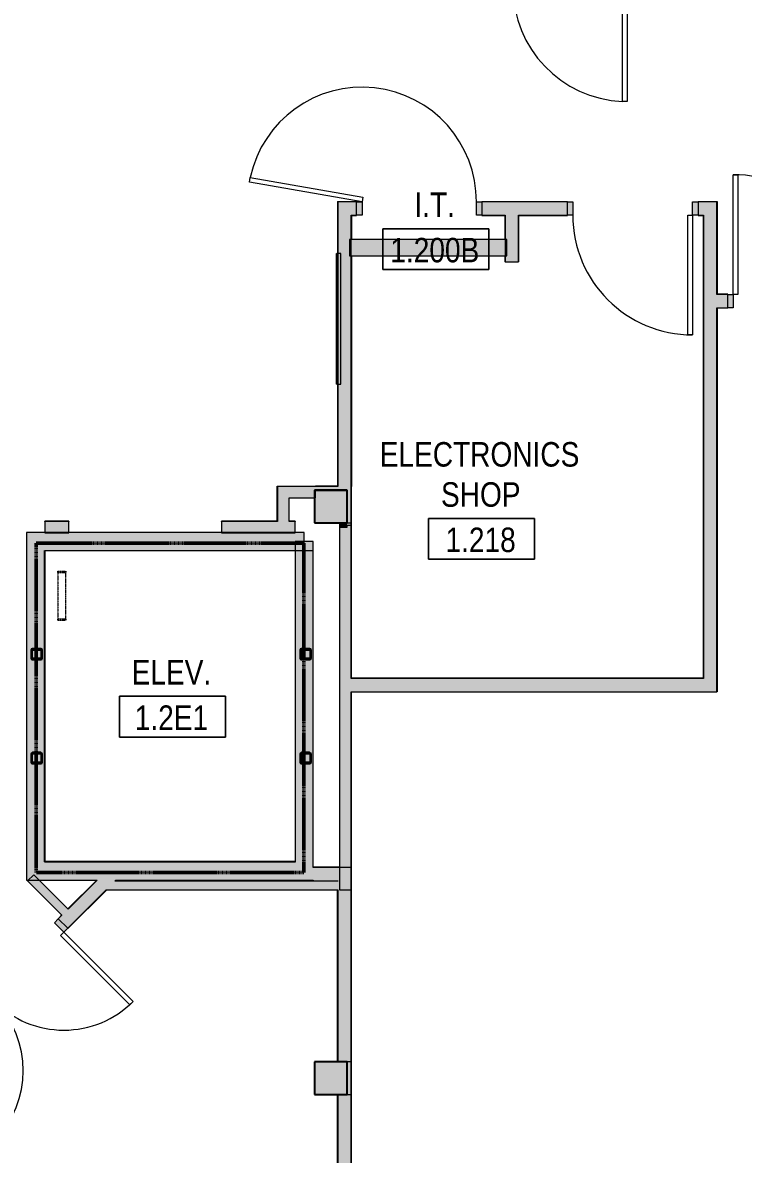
# Model space of a CAD drawing. Header units: inches. Extents: x -3640 to -1418, y -3630 to 137.
# Drawn here: x -3117.5 to -2852.9, y -3268.6 to -2852.7 of the extents above; entities that cross this region are included whole.
import ezdxf

# ---------------------------------------------------------------- set-up
doc = ezdxf.new("R2010")
doc.units = ezdxf.units.IN
doc.header["$MEASUREMENT"] = 0
doc.linetypes.add('1 HOUR', pattern=[0.3125, 0.1875, -0.0625, 0, -0.0625])
doc.linetypes.add('Hidden Equipment- BSALS', pattern=[0.0625, 0.03125, -0.03125])
for name, color, linetype, lineweight in [('A-AREA-IDEN', 2, 'Continuous', 9), ('A-DOOR', 31, 'Continuous', 13), ('A-DOOR-FRAM', 31, 'Continuous', 13), ('A-FLOR', 192, 'Continuous', 13), ('A-GENM', 13, 'Continuous', 9), ('A-WALL-PATT', 111, 'Continuous', 13), ('I-WALL', 2, 'Continuous', 13), ('Q-SPCQ', 91, 'Continuous', 13), ('S-COLS', 52, 'Continuous', 13)]:
    doc.layers.add(name, color=color, linetype=linetype, lineweight=lineweight)
doc.styles.add('Arial Narrow', font='ARIALN.TTF', dxfattribs={"height": 9})

# ---------------------------------------------------------------- blocks, each defined once
blk = doc.blocks.new('15830016-STRUCT_MARTINEZ-MOORE_CENTRAL_v2018_rvt-1-DIMENSION PLAN - LEVEL 1 _567_ - 2__ - CAD')
at = {"layer": 'S-COLS', "lineweight": 5}
for points in [[(-2998.4, -3036.58), (-2998.4, -3024.58), (-3010.4, -3024.58), (-3010.4, -3036.58)], [(-2998.4, -3246.58), (-2998.4, -3234.58), (-3010.4, -3234.58), (-3010.4, -3246.58)]]:
    blk.add_hatch(color=50, dxfattribs=at).paths.add_polyline_path(points, flags=0)
h = blk.add_hatch(color=50, dxfattribs=at)
h.paths.add_polyline_path([(-3110.92, -3086.81), (-3110.55, -3086.65), (-3110.4, -3086.28), (-3110.4, -3083.33), (-3110.55, -3082.96), (-3110.92, -3082.81), (-3113.87, -3082.81), (-3114.24, -3082.96), (-3114.4, -3083.33), (-3114.4, -3086.28), (-3114.24, -3086.65), (-3113.87, -3086.81)], flags=0)
h.paths.add_polyline_path([(-3113.87, -3086.43), (-3113.98, -3086.39), (-3114.02, -3086.28), (-3113.98, -3083.22), (-3113.87, -3083.18), (-3110.81, -3083.22), (-3110.77, -3083.33), (-3110.81, -3086.39), (-3110.92, -3086.43)], flags=0)
h = blk.add_hatch(color=50, dxfattribs=at)
h.paths.add_polyline_path([(-3012.17, -3086.81), (-3011.8, -3086.65), (-3011.65, -3086.28), (-3011.65, -3083.33), (-3011.8, -3082.96), (-3012.17, -3082.81), (-3015.12, -3082.81), (-3015.49, -3082.96), (-3015.65, -3083.33), (-3015.65, -3086.28), (-3015.49, -3086.65), (-3015.12, -3086.81)], flags=0)
h.paths.add_polyline_path([(-3015.12, -3086.43), (-3015.23, -3086.39), (-3015.27, -3086.28), (-3015.23, -3083.22), (-3015.12, -3083.18), (-3012.06, -3083.22), (-3012.02, -3083.33), (-3012.06, -3086.39), (-3012.17, -3086.43)], flags=0)
h = blk.add_hatch(color=50, dxfattribs=at)
h.paths.add_polyline_path([(-3110.92, -3124.97), (-3110.55, -3124.82), (-3110.4, -3124.45), (-3110.4, -3121.5), (-3110.55, -3121.13), (-3110.92, -3120.97), (-3113.87, -3120.97), (-3114.24, -3121.13), (-3114.4, -3121.5), (-3114.4, -3124.45), (-3114.24, -3124.82), (-3113.87, -3124.97)], flags=0)
h.paths.add_polyline_path([(-3113.87, -3124.6), (-3113.98, -3124.55), (-3114.02, -3124.45), (-3113.98, -3121.39), (-3113.87, -3121.35), (-3110.81, -3121.39), (-3110.77, -3121.5), (-3110.81, -3124.55), (-3110.92, -3124.6)], flags=0)
h = blk.add_hatch(color=50, dxfattribs=at)
h.paths.add_polyline_path([(-3012.17, -3124.97), (-3011.8, -3124.82), (-3011.65, -3124.45), (-3011.65, -3121.5), (-3011.8, -3121.13), (-3012.17, -3120.97), (-3015.12, -3120.97), (-3015.49, -3121.13), (-3015.65, -3121.5), (-3015.65, -3124.45), (-3015.49, -3124.82), (-3015.12, -3124.97)], flags=0)
h.paths.add_polyline_path([(-3015.12, -3124.6), (-3015.23, -3124.55), (-3015.27, -3124.45), (-3015.23, -3121.39), (-3015.12, -3121.35), (-3012.06, -3121.39), (-3012.02, -3121.5), (-3012.06, -3124.55), (-3012.17, -3124.6)], flags=0)
at = {"layer": 'A-FLOR', "color": 253, "lineweight": 25}
for p, q in [((-3109.39, -3161.14), (-3109.39, -3046.7)), ((-3017.45, -3161.14), (-3109.39, -3161.14))]:
    blk.add_line(p, q, dxfattribs=at)
at = {"layer": 'S-COLS', "color": 253, "lineweight": 25}
for p, q in [((-2998.4, -3024.58), (-3010.4, -3024.58)), ((-3010.4, -3024.58), (-3010.4, -3036.58)), ((-2998.4, -3036.58), (-2998.4, -3024.58)), ((-3010.4, -3036.58), (-2998.4, -3036.58)), ((-3114.4, -3083.33), (-3114.4, -3086.28)), ((-3114.02, -3086.28), (-3114.02, -3083.33)), ((-3110.92, -3082.81), (-3113.87, -3082.81)), ((-3113.87, -3083.18), (-3110.92, -3083.18)), ((-3110.77, -3083.33), (-3110.77, -3086.28)), ((-3110.4, -3086.28), (-3110.4, -3083.33)), ((-3015.65, -3083.33), (-3015.65, -3086.28)), ((-3015.27, -3086.28), (-3015.27, -3083.33)), ((-3012.17, -3082.81), (-3015.12, -3082.81)), ((-3015.12, -3083.18), (-3012.17, -3083.18)), ((-3012.02, -3083.33), (-3012.02, -3086.28)), ((-3011.65, -3086.28), (-3011.65, -3083.33)), ((-3110.92, -3086.43), (-3113.87, -3086.43)), ((-3113.87, -3086.81), (-3110.92, -3086.81)), ((-3012.17, -3086.43), (-3015.12, -3086.43)), ((-3015.12, -3086.81), (-3012.17, -3086.81)), ((-3114.4, -3121.5), (-3114.4, -3124.45)), ((-3114.02, -3124.45), (-3114.02, -3121.5)), ((-3110.92, -3120.97), (-3113.87, -3120.97)), ((-3113.87, -3121.35), (-3110.92, -3121.35)), ((-3110.77, -3121.5), (-3110.77, -3124.45)), ((-3110.4, -3124.45), (-3110.4, -3121.5)), ((-3015.65, -3121.5), (-3015.65, -3124.45)), ((-3015.27, -3124.45), (-3015.27, -3121.5)), ((-3012.17, -3120.97), (-3015.12, -3120.97)), ((-3015.12, -3121.35), (-3012.17, -3121.35)), ((-3012.02, -3121.5), (-3012.02, -3124.45)), ((-3011.65, -3124.45), (-3011.65, -3121.5)), ((-3110.92, -3124.6), (-3113.87, -3124.6)), ((-3113.87, -3124.97), (-3110.92, -3124.97)), ((-3012.17, -3124.6), (-3015.12, -3124.6)), ((-3015.12, -3124.97), (-3012.17, -3124.97)), ((-2998.4, -3234.58), (-3010.4, -3234.58)), ((-3010.4, -3234.58), (-3010.4, -3246.58)), ((-2998.4, -3246.58), (-2998.4, -3234.58)), ((-3010.4, -3246.58), (-2998.4, -3246.58))]:
    blk.add_line(p, q, dxfattribs=at)
for centre, radius, start, end in [((-3113.87, -3083.33), 0.525, 90, 180), ((-3113.87, -3083.33), 0.15, 90, 180), ((-3110.92, -3083.33), 0.525, 0, 90), ((-3110.92, -3083.33), 0.15, 0, 90), ((-3015.12, -3083.33), 0.525, 90, 180), ((-3015.12, -3083.33), 0.15, 90, 180), ((-3012.17, -3083.33), 0.525, 0, 90), ((-3012.17, -3083.33), 0.15, 0, 90), ((-3113.87, -3086.28), 0.525, 180, 270), ((-3113.87, -3086.28), 0.15, 180, 270), ((-3110.92, -3086.28), 0.525, 270, 0), ((-3110.92, -3086.28), 0.15, 270, 0), ((-3015.12, -3086.28), 0.525, 180, 270), ((-3015.12, -3086.28), 0.15, 180, 270), ((-3012.17, -3086.28), 0.525, 270, 0), ((-3012.17, -3086.28), 0.15, 270, 0), ((-3113.87, -3121.5), 0.525, 90, 180), ((-3113.87, -3121.5), 0.15, 90, 180), ((-3110.92, -3121.5), 0.525, 0, 90), ((-3110.92, -3121.5), 0.15, 0, 90), ((-3015.12, -3121.5), 0.525, 90, 180), ((-3015.12, -3121.5), 0.15, 90, 180), ((-3012.17, -3121.5), 0.525, 0, 90), ((-3012.17, -3121.5), 0.15, 0, 90), ((-3113.87, -3124.45), 0.525, 180, 270), ((-3113.87, -3124.45), 0.15, 180, 270), ((-3110.92, -3124.45), 0.525, 270, 0), ((-3110.92, -3124.45), 0.15, 270, 0), ((-3015.12, -3124.45), 0.525, 180, 270), ((-3015.12, -3124.45), 0.15, 180, 270), ((-3012.17, -3124.45), 0.525, 270, 0), ((-3012.17, -3124.45), 0.15, 270, 0)]:
    blk.add_arc(centre, radius, start, end, dxfattribs=at)
blk = doc.blocks.new('Basic Wall _ B3-4 7_8_-BSALS - ___-3567745-DIMENSION PLAN - LEVEL 1 _567_ - 2__ - CAD')
at = {"layer": 'I-WALL', "lineweight": 20}
for p, q in [((-3001.9, -3168.2), (-3001.77, -3168.08)), ((-3001.9, -3168.26), (-3001.9, -3168.2)), ((-3001.9, -3234.58), (-3001.9, -3171.39))]:
    blk.add_line(p, q, dxfattribs=at)
blk = doc.blocks.new('Basic Wall _ B3-4 7_8_-BSALS - ___-3567744-DIMENSION PLAN - LEVEL 1 _567_ - 2__ - CAD')
at = {"layer": 'I-WALL', "lineweight": 20}
for p, q in [((-2996.9, -3163.2), (-2996.77, -3163.08)), ((-2996.77, -3234.64), (-2996.77, -3163.08)), ((-2996.77, -3234.64), (-2996.9, -3234.64))]:
    blk.add_line(p, q, dxfattribs=at)
blk = doc.blocks.new('Basic Wall _ A3-4 1_4_-BSALS - ___-3569730-DIMENSION PLAN - LEVEL 1 _567_ - 2__ - CAD')
at = {"layer": 'I-WALL', "lineweight": 20}
for p, q in [((-3109.45, -3036.02), (-3109.45, -3035.89)), ((-3100.57, -3035.89), (-3109.45, -3035.89)), ((-3100.57, -3035.89), (-3100.57, -3036.02)), ((-3044.57, -3036.02), (-3044.57, -3035.89)), ((-3024.02, -3035.89), (-3044.57, -3035.89)), ((-3017.45, -3035.89), (-3019.65, -3035.89)), ((-3017.45, -3035.89), (-3017.45, -3036.02))]:
    blk.add_line(p, q, dxfattribs=at)
blk = doc.blocks.new('Basic Wall _ B3-4 7_8_-BSALS - ___-3567775-DIMENSION PLAN - LEVEL 1 _567_ - 2__ - CAD')
at = {"layer": 'I-WALL', "lineweight": 20}
for p, q in [((-3001.9, -3246.64), (-3001.77, -3246.64)), ((-3001.9, -3429.64), (-3001.9, -3246.64))]:
    blk.add_line(p, q, dxfattribs=at)
blk = doc.blocks.new('Basic Wall _ B3-4 7_8_-BSALS - ___-3567774-DIMENSION PLAN - LEVEL 1 _567_ - 2__ - CAD')
at = {"layer": 'I-WALL', "lineweight": 20}
for p, q in [((-2996.9, -3246.64), (-2996.77, -3246.64)), ((-2996.77, -3429.7), (-2996.77, -3246.64)), ((-2996.77, -3429.7), (-2996.9, -3429.7))]:
    blk.add_line(p, q, dxfattribs=at)
blk = doc.blocks.new('Basic Wall _ F1-1 1_2_-BSALS - ___-3571233-DIMENSION PLAN - LEVEL 1 _567_ - 2__ - CAD')
at = {"layer": 'I-WALL', "lineweight": 20}
for q in [(-2996.77, -3023.14), (-2996.9, -3037.39)]:
    blk.add_line((-2996.77, -3037.39), q, dxfattribs=at)
blk = doc.blocks.new('Basic Wall _ F1-1 1_2_-BSALS - ___-3571234-DIMENSION PLAN - LEVEL 1 _567_ - 2__ - CAD')
at = {"layer": 'I-WALL', "lineweight": 20}
for p, q in [((-2996.9, -3234.64), (-2996.77, -3234.64)), ((-2996.77, -3246.64), (-2996.77, -3234.64)), ((-2996.77, -3246.64), (-2996.9, -3246.64))]:
    blk.add_line(p, q, dxfattribs=at)
blk = doc.blocks.new('Basic Wall _ F1-1 1_2_-BSALS - ___-3571236-DIMENSION PLAN - LEVEL 1 _567_ - 2__ - CAD')
at = {"layer": 'I-WALL', "lineweight": 20}
for q in [(-3009.95, -3023.02), (-3001.77, -3023.14)]:
    blk.add_line((-3001.9, -3023.02), q, dxfattribs=at)
blk = doc.blocks.new('Basic Wall _ A3-4 1_4_-BSALS - ___-3569741-DIMENSION PLAN - LEVEL 1 _567_ - 2__ - CAD')
at = {"layer": 'I-WALL', "lineweight": 20}
for p, q in [((-3023.9, -3023.14), (-3024.02, -3023.02)), ((-3024.02, -3023.02), (-3009.95, -3023.02))]:
    blk.add_line(p, q, dxfattribs=at)
blk = doc.blocks.new('Basic Wall _ A3-4 1_4_-BSALS - ___-3569742-DIMENSION PLAN - LEVEL 1 _567_ - 2__ - CAD')
at = {"layer": 'I-WALL', "lineweight": 20}
for p, q in [((-3024.02, -3023.02), (-3023.9, -3023.14)), ((-3024.02, -3035.89), (-3024.02, -3023.02))]:
    blk.add_line(p, q, dxfattribs=at)
blk = doc.blocks.new('Basic Wall _ B3-4 7_8_-BSALS - ___-3567789-DIMENSION PLAN - LEVEL 1 _567_ - 2__ - CAD')
at = {"layer": 'I-WALL', "lineweight": 20}
for p, q in [((-3083.53, -3168.26), (-3083.18, -3167.91)), ((-3083.27, -3167.83), (-3083.18, -3167.91)), ((-3100.91, -3185.65), (-3086.65, -3171.39)), ((-3100.91, -3185.65), (-3101, -3185.56)), ((-3158.55, -3243.29), (-3154.65, -3239.39)), ((-3154.74, -3239.3), (-3154.65, -3239.39)), ((-3162.03, -3246.77), (-3162.08, -3246.64))]:
    blk.add_line(p, q, dxfattribs=at)
blk = doc.blocks.new('Basic Wall _ B3-4 7_8_-BSALS - ___-3567788-DIMENSION PLAN - LEVEL 1 _567_ - 2__ - CAD')
at = {"layer": 'I-WALL', "lineweight": 20}
for p, q in [((-3100.96, -3178.45), (-3090.34, -3167.83)), ((-3104.54, -3182.03), (-3103.17, -3180.66)), ((-3104.45, -3182.12), (-3104.54, -3182.03)), ((-3161.78, -3239.27), (-3158.28, -3235.77)), ((-3158.28, -3235.77), (-3158.19, -3235.86)), ((-3161.72, -3239.39), (-3161.78, -3239.27))]:
    blk.add_line(p, q, dxfattribs=at)
blk = doc.blocks.new('Door-B2_2-BSALS - B2_2-72X84-BSALS-385428-DIMENSION PLAN - LEVEL 1 _567_ - 2__ - CAD')
at = {"layer": 'A-DOOR-FRAM', "lineweight": 20}
h = blk.add_hatch(color=10, dxfattribs=at)
h.paths.add_polyline_path([(38, 2.4375), (36, 2.4375), (36, -2.4375), (38, -2.4375)], flags=0)
h.paths.add_polyline_path([(-36, 2.4375), (-38, 2.4375), (-38, -2.4375), (-36, -2.4375)], flags=0)
at = {"layer": 'A-DOOR', "lineweight": 20}
for p, q in [((-36, 38.4375), (-34.25, 38.4375)), ((-36, 2.4375), (-36, 38.4375)), ((-34.25, 38.4375), (-34.25, 2.4375)), ((34.25, 38.4375), (34.25, 2.4375)), ((36, 38.4375), (34.25, 38.4375)), ((36, 2.4375), (36, 38.4375)), ((-34.25, 2.4375), (-36, 2.4375)), ((34.25, 2.4375), (36, 2.4375))]:
    blk.add_line(p, q, dxfattribs=at)
at = {"layer": 'A-DOOR', "lineweight": 9}
for centre, start, end in [((-36, 2.4375), 360, 90), ((36, 2.4375), 90, 180)]:
    blk.add_arc(centre, 36, start, end, dxfattribs=at)
at = {"layer": 'A-DOOR-FRAM', "lineweight": 20}
for p, q in [((-36, 2.4375), (-38, 2.4375)), ((-38, 2.4375), (-38, -2.4375)), ((-36, -2.4375), (-36, 2.4375)), ((38, 2.4375), (36, 2.4375)), ((36, 2.4375), (36, -2.4375)), ((38, -2.4375), (38, 2.4375)), ((-38, -2.4375), (-36, -2.4375)), ((36, -2.4375), (38, -2.4375))]:
    blk.add_line(p, q, dxfattribs=at)
blk = doc.blocks.new('Ladder_SMARTBIM - Parametric-385511-DIMENSION PLAN - LEVEL 1 _567_ - 2__ - CAD')
at = {"layer": 'Q-SPCQ', "linetype": 'Hidden Equipment- BSALS', "lineweight": 20}
for p, q in [((-10, -0.5), (-9.5, -0.5)), ((-10, -3.5), (-10, -0.5)), ((-9.5, -3.5), (-10, -3.5)), ((7.5, -0.5), (-9.5, -0.5)), ((-9.5, -3.5), (-9.5, -0.5)), ((-9.5, -3.5), (7.5, -3.5)), ((7.5, -0.5), (8, -0.5)), ((7.5, -3.5), (7.5, -0.5)), ((8, -3.5), (7.5, -3.5)), ((8, -3.5), (8, -0.5))]:
    blk.add_line(p, q, dxfattribs=at)
blk = doc.blocks.new('Basic Wall _ B3-4 7_8_-BSALS - ___-3567791-DIMENSION PLAN - LEVEL 1 _567_ - 2__ - CAD')
at = {"layer": 'I-WALL', "lineweight": 20}
for p, q in [((-3001.15, -3163.08), (-3010.82, -3163.08)), ((-2996.77, -3163.08), (-2996.9, -3163.2))]:
    blk.add_line(p, q, dxfattribs=at)
blk = doc.blocks.new('Basic Wall _ B3-4 7_8_-BSALS - ___-3567790-DIMENSION PLAN - LEVEL 1 _567_ - 2__ - CAD')
at = {"layer": 'I-WALL', "lineweight": 20}
for p, q in [((-3010.82, -3168.2), (-3010.82, -3168.08)), ((-3001.9, -3168.2), (-3010.82, -3168.2)), ((-3001.77, -3168.08), (-3001.9, -3168.2))]:
    blk.add_line(p, q, dxfattribs=at)
blk = doc.blocks.new('Basic Wall _ F1-1 1_2_-BSALS - ___-3571238-DIMENSION PLAN - LEVEL 1 _567_ - 2__ - CAD')
at = {"layer": 'I-WALL', "lineweight": 20}
for p, q in [((-3002.3, -2937.52), (-3002.18, -2937.52)), ((-3002.3, -2985.52), (-3002.3, -2937.52)), ((-3002.18, -2985.52), (-3002.3, -2985.52))]:
    blk.add_line(p, q, dxfattribs=at)
blk = doc.blocks.new('Basic Wall _ A3-4 1_4_-BSALS - ___-3569782-DIMENSION PLAN - LEVEL 1 _567_ - 2__ - CAD')
at = {"layer": 'I-WALL', "lineweight": 20}
for p in [(-2996.9, -3036.64), (-2996.77, -3093.64)]:
    blk.add_line(p, (-2996.77, -3036.64), dxfattribs=at)
blk = doc.blocks.new('Basic Wall _ B3-4 7_8_-BSALS - ___-3567905-DIMENSION PLAN - LEVEL 1 _567_ - 2__ - CAD')
at = {"layer": 'I-WALL', "lineweight": 20}
for p, q in [((-2996.9, -2923.46), (-2996.77, -2923.58)), ((-2996.77, -2923.58), (-2996.77, -2932.46)), ((-2996.77, -2938.46), (-2996.77, -3023.14))]:
    blk.add_line(p, q, dxfattribs=at)
blk = doc.blocks.new('Basic Wall _ B3-4 7_8_-BSALS - ___-3567904-DIMENSION PLAN - LEVEL 1 _567_ - 2__ - CAD')
at = {"layer": 'I-WALL', "lineweight": 20}
for p, q in [((-3001.9, -2918.46), (-3001.77, -2918.58)), ((-3001.9, -2918.46), (-3001.9, -2937.52)), ((-3001.9, -2985.52), (-3001.9, -3023.02)), ((-3001.77, -3023.14), (-3001.9, -3023.02))]:
    blk.add_line(p, q, dxfattribs=at)
blk = doc.blocks.new('Basic Wall _ B3-4 7_8_-BSALS - ___-3567907-DIMENSION PLAN - LEVEL 1 _567_ - 2__ - CAD')
at = {"layer": 'I-WALL', "lineweight": 20}
for p, q in [((-2935.4, -2923.58), (-2935.4, -2940.58)), ((-2935.4, -2940.58), (-2935.52, -2940.58))]:
    blk.add_line(p, q, dxfattribs=at)
blk = doc.blocks.new('Basic Wall _ B3-4 7_8_-BSALS - ___-3567906-DIMENSION PLAN - LEVEL 1 _567_ - 2__ - CAD')
at = {"layer": 'I-WALL', "lineweight": 20}
for p, q in [((-2940.52, -2923.58), (-2940.52, -2932.46)), ((-2940.52, -2938.46), (-2940.52, -2940.58)), ((-2940.4, -2940.58), (-2940.52, -2940.58))]:
    blk.add_line(p, q, dxfattribs=at)
blk = doc.blocks.new('Basic Wall _ B3-4 7_8_-BSALS - ___-3567909-DIMENSION PLAN - LEVEL 1 _567_ - 2__ - CAD')
at = {"layer": 'I-WALL', "lineweight": 20}
for p, q in [((-3001.77, -2918.58), (-3001.9, -2918.46)), ((-3001.9, -2918.46), (-2994.9, -2918.46)), ((-2994.9, -2918.46), (-2994.9, -2918.58)), ((-2948.9, -2918.58), (-2948.9, -2918.46)), ((-2948.9, -2918.46), (-2917.52, -2918.46)), ((-2917.52, -2918.46), (-2917.52, -2918.58)), ((-2869.52, -2918.58), (-2869.52, -2918.46)), ((-2869.52, -2918.46), (-2862.52, -2918.46)), ((-2862.52, -2918.46), (-2862.65, -2918.58))]:
    blk.add_line(p, q, dxfattribs=at)
blk = doc.blocks.new('Basic Wall _ B3-4 7_8_-BSALS - ___-3567908-DIMENSION PLAN - LEVEL 1 _567_ - 2__ - CAD')
at = {"layer": 'I-WALL', "lineweight": 20}
for p, q in [((-2996.77, -2923.58), (-2996.9, -2923.46)), ((-2996.77, -2923.58), (-2994.9, -2923.58)), ((-2994.9, -2923.46), (-2994.9, -2923.58)), ((-2948.9, -2923.58), (-2948.9, -2923.46)), ((-2948.9, -2923.58), (-2940.52, -2923.58)), ((-2935.4, -2923.58), (-2917.52, -2923.58)), ((-2917.52, -2923.46), (-2917.52, -2923.58)), ((-2869.52, -2923.58), (-2869.52, -2923.46)), ((-2869.52, -2923.58), (-2867.65, -2923.58)), ((-2867.52, -2923.46), (-2867.65, -2923.58))]:
    blk.add_line(p, q, dxfattribs=at)
blk = doc.blocks.new('Basic Wall _ B3-4 7_8_-BSALS - ___-3567911-DIMENSION PLAN - LEVEL 1 _567_ - 2__ - CAD')
at = {"layer": 'I-WALL', "lineweight": 20}
for p, q in [((-2996.77, -3098.76), (-2996.9, -3098.64)), ((-2867.52, -3098.64), (-2867.52, -3098.76)), ((-2867.52, -3098.76), (-2996.77, -3098.76))]:
    blk.add_line(p, q, dxfattribs=at)
blk = doc.blocks.new('Basic Wall _ B3-4 7_8_-BSALS - ___-3567910-DIMENSION PLAN - LEVEL 1 _567_ - 2__ - CAD')
at = {"layer": 'I-WALL', "lineweight": 20}
blk.add_line((-2867.65, -3093.64), (-2996.77, -3093.64), dxfattribs=at)
blk = doc.blocks.new('Basic Wall _ B3-4 7_8_-BSALS - ___-3567913-DIMENSION PLAN - LEVEL 1 _567_ - 2__ - CAD')
at = {"layer": 'I-WALL', "lineweight": 20}
for p, q in [((-2858.65, -2952.46), (-2862.52, -2952.46)), ((-2858.65, -2952.46), (-2858.65, -2952.58)), ((-2810.65, -2952.58), (-2810.65, -2952.46)), ((-2794.77, -2952.46), (-2810.65, -2952.46)), ((-2794.77, -2952.46), (-2794.65, -2952.58))]:
    blk.add_line(p, q, dxfattribs=at)
blk = doc.blocks.new('Basic Wall _ B3-4 7_8_-BSALS - ___-3567912-DIMENSION PLAN - LEVEL 1 _567_ - 2__ - CAD')
at = {"layer": 'I-WALL', "lineweight": 20}
for p, q in [((-2858.65, -2957.58), (-2862.52, -2957.58)), ((-2858.65, -2957.46), (-2858.65, -2957.58)), ((-2810.65, -2957.58), (-2810.65, -2957.46)), ((-2789.65, -2957.58), (-2810.65, -2957.58)), ((-2789.77, -2957.46), (-2789.65, -2957.58))]:
    blk.add_line(p, q, dxfattribs=at)
blk = doc.blocks.new('Door-A1_1-BSALS1 - A1_1-42-84-BSALS-1860165-DIMENSION PLAN - LEVEL 1 _567_ - 2__ - CAD')
at = {"layer": 'A-DOOR-FRAM', "lineweight": 20}
h = blk.add_hatch(color=10, dxfattribs=at)
h.paths.add_polyline_path([(21, 2.44), (21, -2.44), (23, -2.44), (23, 2.44)], flags=0)
h.paths.add_polyline_path([(-21, 2.44), (-23, 2.44), (-23, -2.44), (-21, -2.44)], flags=0)
at = {"layer": 'A-DOOR', "lineweight": 20}
for p, q in [((20.7, -4.16), (21, -2.44)), ((21, -2.44), (62.36, -9.73)), ((62.06, -11.45), (20.7, -4.16)), ((62.36, -9.73), (62.06, -11.45))]:
    blk.add_line(p, q, dxfattribs=at)
at = {"layer": 'A-DOOR', "lineweight": 9}
blk.add_arc((21, -2.61), 42, 179.7658, 347.8428, dxfattribs=at)
at = {"layer": 'A-DOOR-FRAM', "lineweight": 20}
for p, q in [((-23, -2.44), (-23, 2.44)), ((-23, 2.44), (-21, 2.44)), ((-21, 2.44), (-21, -2.44)), ((21, -2.44), (21, 2.44)), ((21, 2.44), (23, 2.44)), ((23, 2.44), (23, -2.44)), ((-21, -2.44), (-23, -2.44)), ((23, -2.44), (21, -2.44))]:
    blk.add_line(p, q, dxfattribs=at)
blk = doc.blocks.new('Door-A1_4-BSALS - A1_4-44x84-BSALS-3442771-DIMENSION PLAN - LEVEL 1 _567_ - 2__ - CAD')
at = {"layer": 'A-DOOR-FRAM', "lineweight": 20}
h = blk.add_hatch(color=10, dxfattribs=at)
h.paths.add_polyline_path([(22, -2.4375), (24, -2.4375), (24, 2.4375), (22, 2.4375)], flags=0)
h.paths.add_polyline_path([(-24, -2.4375), (-22, -2.4375), (-22, 2.4375), (-24, 2.4375)], flags=0)
at = {"layer": 'A-DOOR', "lineweight": 20}
for p, q in [((20.25, -2.4375), (22, -2.4375)), ((20.25, -46.4375), (20.25, -2.4375)), ((22, -2.4375), (22, -46.4375)), ((22, -46.4375), (20.25, -46.4375))]:
    blk.add_line(p, q, dxfattribs=at)
at = {"layer": 'A-DOOR', "lineweight": 9}
blk.add_arc((22, -2.4375), 44, 180, 270, dxfattribs=at)
at = {"layer": 'A-DOOR-FRAM', "lineweight": 20}
for p, q in [((-24, -2.4375), (-24, 2.4375)), ((-24, 2.4375), (-22, 2.4375)), ((-22, 2.4375), (-22, -2.4375)), ((22, -2.4375), (22, 2.4375)), ((22, 2.4375), (24, 2.4375)), ((24, 2.4375), (24, -2.4375)), ((-22, -2.4375), (-24, -2.4375)), ((24, -2.4375), (22, -2.4375))]:
    blk.add_line(p, q, dxfattribs=at)
blk = doc.blocks.new('Basic Wall _ A3-4 1_4_-BSALS - ___-3569783-DIMENSION PLAN - LEVEL 1 _567_ - 2__ - CAD')
at = {"layer": 'I-WALL', "lineweight": 20}
for p, q in [((-2996.9, -3098.64), (-2996.77, -3098.76)), ((-2996.77, -3171.39), (-2996.77, -3098.76)), ((-2996.77, -3171.39), (-2996.9, -3171.39))]:
    blk.add_line(p, q, dxfattribs=at)
blk = doc.blocks.new('Basic Wall _ B3-4 7_8_-BSALS - ___-3567917-DIMENSION PLAN - LEVEL 1 _567_ - 2__ - CAD')
at = {"layer": 'I-WALL', "lineweight": 20}
for q in [(-2867.52, -2923.46), (-2867.65, -3093.64)]:
    blk.add_line((-2867.65, -2923.58), q, dxfattribs=at)
blk = doc.blocks.new('Basic Wall _ B3-4 7_8_-BSALS - ___-3567916-DIMENSION PLAN - LEVEL 1 _567_ - 2__ - CAD')
at = {"layer": 'I-WALL', "lineweight": 20}
for p, q in [((-2862.65, -2918.58), (-2862.52, -2918.46)), ((-2862.52, -2918.46), (-2862.52, -2952.46)), ((-2862.52, -2957.58), (-2862.52, -3098.64)), ((-2862.52, -3098.64), (-2862.65, -3098.64))]:
    blk.add_line(p, q, dxfattribs=at)
blk = doc.blocks.new('Door-A1_1-BSALS1 - A1_1-42-84-BSALS-1860141-DIMENSION PLAN - LEVEL 1 _567_ - 2__ - CAD')
at = {"layer": 'A-DOOR-FRAM', "lineweight": 20}
h = blk.add_hatch(color=10, dxfattribs=at)
h.paths.add_polyline_path([(21, -3.63), (23, -3.63), (23, 3.62), (21, 3.62)], flags=0)
h.paths.add_polyline_path([(-21, -3.63), (-21, 3.62), (-23, 3.62), (-23, -3.63)], flags=0)
at = {"layer": 'A-DOOR', "lineweight": 20}
for p, q in [((19.25, -3.63), (21, -3.63)), ((19.25, -45.63), (19.25, -3.63)), ((21, -3.63), (21, -45.63)), ((21, -45.63), (19.25, -45.63))]:
    blk.add_line(p, q, dxfattribs=at)
at = {"layer": 'A-DOOR', "lineweight": 9}
blk.add_arc((21, -3.66), 42, 179.95, 267.6122, dxfattribs=at)
at = {"layer": 'A-DOOR-FRAM', "lineweight": 20}
for p, q in [((-23, -3.63), (-23, 3.62)), ((-23, 3.62), (-21, 3.62)), ((-21, 3.62), (-21, -3.63)), ((21, -3.63), (21, 3.62)), ((21, 3.62), (23, 3.62)), ((23, 3.62), (23, -3.63)), ((-21, -3.63), (-23, -3.63)), ((23, -3.63), (21, -3.63))]:
    blk.add_line(p, q, dxfattribs=at)
blk = doc.blocks.new('Fire Rating - BSALS _Combined_1 - 1-Hour Fire-3466810-DIMENSION PLAN - LEVEL 1 _567_ - 2__ - CAD')
at = {"layer": 'A-GENM', "linetype": '1 HOUR', "lineweight": 50}
blk.add_line((0, 0), (121, 0), dxfattribs=at)
blk = doc.blocks.new('Fire Rating - BSALS _Combined_1 - 1-Hour Fire-3466895-DIMENSION PLAN - LEVEL 1 _567_ - 2__ - CAD')
at = {"layer": 'A-GENM', "linetype": '1 HOUR', "lineweight": 50}
blk.add_line((0, 0), (98.25, 0), dxfattribs=at)
blk = doc.blocks.new('Room Tag- BSALS - Room Tag-28050-DIMENSION PLAN - LEVEL 1 _567_ - 2__ - CAD')
at = {"layer": 'A-AREA-IDEN'}
for p, q in [((-0.203125, -0.171875), (-0.203125, -0.015625)), ((-0.203125, -0.015625), (0.203125, -0.015625)), ((0.203125, -0.015625), (-0.203125, -0.015625)), ((-0.203125, -0.015625), (-0.203125, -0.171875)), ((0.203125, -0.015625), (0.203125, -0.171875)), ((0.203125, -0.171875), (0.203125, -0.015625)), ((0.203125, -0.171875), (-0.203125, -0.171875)), ((-0.203125, -0.171875), (0.203125, -0.171875))]:
    blk.add_line(p, q, dxfattribs=at)

msp = doc.modelspace()

# ---------------------------------------------------------------- block references
at = {"lineweight": 5}
msp.add_blockref('15830016-STRUCT_MARTINEZ-MOORE_CENTRAL_v2018_rvt-1-DIMENSION PLAN - LEVEL 1 _567_ - 2__ - CAD', (0, 0), dxfattribs=at)

# ---------------------------------------------------------------- next in the draw order: hatches: boundary and pattern name
at = {"layer": 'A-WALL-PATT', "lineweight": 5}
h = msp.add_hatch(color=50, dxfattribs=at)
h.paths.add_polyline_path([(-2867.52, -2923.46), (-2867.52, -2918.58), (-2869.52, -2918.58), (-2869.52, -2923.46)], flags=0)
h.paths.add_polyline_path([(-2917.52, -2923.46), (-2917.52, -2918.58), (-2948.9, -2918.58), (-2948.9, -2923.46), (-2935.52, -2923.46)], flags=0)
h.paths.add_polyline_path([(-2994.9, -2923.46), (-2994.9, -2918.58), (-3001.77, -2918.58), (-3001.77, -2923.46), (-2996.9, -2923.46)], flags=0)
for points in [[(-2867.52, -3098.64), (-2862.65, -3098.64), (-2862.65, -2918.58), (-2867.52, -2918.58), (-2867.52, -3093.76)], [(-2998.4, -3023.14), (-2996.9, -3023.14), (-2996.9, -2923.46), (-3001.77, -2923.46), (-3001.77, -3023.14)], [(-2935.52, -2940.58), (-2935.52, -2923.46), (-2940.4, -2923.46), (-2940.4, -2940.58)], [(-3002.18, -2985.52), (-3000.68, -2985.52), (-3000.68, -2937.52), (-3002.18, -2937.52), (-3002.18, -2976.36)], [(-3009.95, -3027.39), (-3009.95, -3023.14), (-3023.9, -3023.14), (-3023.9, -3027.39), (-3019.65, -3027.39)], [(-3009.95, -3024.64), (-2998.4, -3024.64), (-2998.4, -3023.14), (-3009.95, -3023.14)], [(-2996.9, -3037.39), (-2996.9, -3023.14), (-2998.4, -3023.14), (-2998.4, -3037.39)], [(-3019.65, -3036.02), (-3019.65, -3027.39), (-3023.9, -3027.39), (-3023.9, -3036.02)], [(-2996.9, -3093.76), (-2996.9, -3036.64), (-3001.15, -3036.64), (-3001.15, -3093.76)], [(-2998.4, -3038.14), (-2998.4, -3036.64), (-3001.02, -3036.64), (-3001.02, -3038.14)], [(-2867.52, -3098.64), (-2867.52, -3093.76), (-3001.15, -3093.76), (-3001.15, -3098.64), (-2987.5, -3098.64)], [(-2996.9, -3171.39), (-2996.9, -3098.64), (-3001.15, -3098.64), (-3001.15, -3171.39)], [(-2996.9, -3168.08), (-2996.9, -3163.2), (-3010.82, -3163.2), (-3010.82, -3168.08), (-3001.77, -3168.08)], [(-3001.77, -3234.64), (-2996.9, -3234.64), (-2996.9, -3168.08), (-3001.77, -3168.08), (-3001.77, -3171.39)], [(-2996.9, -3246.64), (-2996.9, -3234.64), (-2998.4, -3234.64), (-2998.4, -3246.64)], [(-2996.9, -3429.7), (-2996.9, -3246.64), (-3001.77, -3246.64), (-3001.77, -3429.7)]]:
    msp.add_hatch(color=50, dxfattribs=at).paths.add_polyline_path(points, flags=0)
at = {"layer": 'A-WALL-PATT', "lineweight": 20}
for points in [[(-2987.5, -2938.46), (-2939.77, -2938.46), (-2939.77, -2932.46), (-2997.52, -2932.46), (-2997.52, -2938.46), (-2997.05, -2938.46)], [(-3116.07, -3046.7), (-3014.14, -3046.7), (-3014.14, -3040.08), (-3116.07, -3040.08), (-3116.07, -3041.11)], [(-3010.82, -3046.7), (-3010.82, -3043.39), (-3017.45, -3043.39), (-3017.45, -3046.7)], [(-3010.82, -3161.2), (-3010.82, -3043.39), (-3017.45, -3043.39), (-3017.45, -3161.2)], [(-3109.45, -3167.83), (-3109.45, -3046.7), (-3116.07, -3046.7), (-3116.07, -3167.83)], [(-3109.45, -3167.83), (-3010.82, -3167.83), (-3010.82, -3161.2), (-3109.45, -3161.2)], [(-3103.09, -3180.75), (-3100.88, -3178.54), (-3113.49, -3165.93), (-3115.7, -3168.14), (-3113.25, -3170.59)], [(-3001.77, -3171.39), (-3001.77, -3168.26), (-3083.7, -3168.26), (-3086.83, -3171.39), (-3063.88, -3171.39)]]:
    msp.add_hatch(color=10, dxfattribs=at).paths.add_polyline_path(points, flags=0)
at = {"layer": 'A-WALL-PATT', "lineweight": 5}
h = msp.add_hatch(color=50, dxfattribs=at)
h.paths.add_polyline_path([(-2858.65, -2957.46), (-2858.65, -2952.58), (-2862.65, -2952.58), (-2862.65, -2957.46)], flags=0)
h.paths.add_polyline_path([(-2810.65, -2957.46), (-2789.77, -2957.46), (-2789.77, -2952.58), (-2810.65, -2952.58)], flags=0)
h = msp.add_hatch(color=50, dxfattribs=at)
h.paths.add_polyline_path([(-3017.45, -3040.27), (-3017.45, -3036.02), (-3044.57, -3036.02), (-3044.57, -3040.27), (-3025.69, -3040.27)], flags=0)
h.paths.add_polyline_path([(-3109.45, -3040.27), (-3100.57, -3040.27), (-3100.57, -3036.02), (-3109.45, -3036.02)], flags=0)
h = msp.add_hatch(color=50, dxfattribs=at)
h.paths.add_polyline_path([(-3154.83, -3239.39), (-3154.74, -3239.3), (-3158.19, -3235.86), (-3161.72, -3239.39)], flags=0)
h.paths.add_polyline_path([(-3101, -3185.56), (-3083.27, -3167.83), (-3090.16, -3167.83), (-3104.45, -3182.12)], flags=0)

# ---------------------------------------------------------------- next in the draw order: linework, layer by layer
at = {"layer": 'I-WALL', "lineweight": 20}
for p, q in [((-3001.77, -2918.58), (-3001.77, -3023.14)), ((-2994.9, -2918.58), (-3001.77, -2918.58)), ((-2994.9, -2923.46), (-2994.9, -2918.58)), ((-2917.52, -2918.58), (-2948.9, -2918.58)), ((-2948.9, -2918.58), (-2948.9, -2923.46)), ((-2917.52, -2923.46), (-2917.52, -2918.58)), ((-2869.52, -2918.58), (-2869.52, -2923.46)), ((-2862.65, -2918.58), (-2869.52, -2918.58)), ((-2862.65, -2952.58), (-2862.65, -2918.58)), ((-2996.9, -3093.76), (-2996.9, -2923.46)), ((-2996.9, -2923.46), (-2994.9, -2923.46)), ((-2948.9, -2923.46), (-2940.4, -2923.46)), ((-2940.4, -2923.46), (-2940.4, -2940.58)), ((-2935.52, -2940.58), (-2935.52, -2923.46)), ((-2935.52, -2923.46), (-2917.52, -2923.46)), ((-2869.52, -2923.46), (-2867.52, -2923.46)), ((-2867.52, -2923.46), (-2867.52, -3093.76)), ((-2939.77, -2932.46), (-2997.52, -2932.46)), ((-2997.52, -2932.46), (-2997.52, -2938.46)), ((-2939.77, -2938.46), (-2939.77, -2932.46)), ((-3002.18, -2937.52), (-3002.18, -2985.52)), ((-3000.68, -2937.52), (-3002.18, -2937.52)), ((-3000.68, -2985.52), (-3000.68, -2937.52)), ((-2997.52, -2938.46), (-2939.77, -2938.46)), ((-2940.4, -2940.58), (-2935.52, -2940.58)), ((-2858.65, -2952.58), (-2862.65, -2952.58)), ((-2858.65, -2957.46), (-2858.65, -2952.58)), ((-2862.65, -2957.46), (-2858.65, -2957.46)), ((-2862.65, -3098.64), (-2862.65, -2957.46)), ((-3002.18, -2985.52), (-3000.68, -2985.52)), ((-3001.77, -3023.14), (-3023.9, -3023.14)), ((-3023.9, -3023.14), (-3023.9, -3036.02)), ((-3019.65, -3027.39), (-3009.95, -3027.39)), ((-3019.65, -3036.02), (-3019.65, -3027.39)), ((-3009.95, -3024.64), (-2998.4, -3024.64)), ((-3009.95, -3027.39), (-3009.95, -3024.64)), ((-2998.4, -3024.64), (-2998.4, -3036.64)), ((-3100.57, -3036.02), (-3109.45, -3036.02)), ((-3109.45, -3036.02), (-3109.45, -3040.27)), ((-3100.57, -3040.27), (-3100.57, -3036.02)), ((-3023.9, -3036.02), (-3044.57, -3036.02)), ((-3044.57, -3036.02), (-3044.57, -3040.27)), ((-3017.45, -3036.02), (-3019.65, -3036.02)), ((-3017.45, -3040.27), (-3017.45, -3036.02)), ((-3014.14, -3040.08), (-3116.07, -3040.08)), ((-3116.07, -3040.08), (-3116.07, -3167.83)), ((-3109.45, -3040.27), (-3100.57, -3040.27)), ((-3044.57, -3040.27), (-3017.45, -3040.27)), ((-3014.14, -3046.7), (-3014.14, -3040.08)), ((-2996.9, -3036.64), (-3001.15, -3036.64)), ((-3001.15, -3036.64), (-3001.15, -3171.39)), ((-3001.02, -3036.64), (-3001.02, -3038.14)), ((-3001.02, -3038.14), (-2998.4, -3038.14)), ((-2998.4, -3037.39), (-2996.9, -3037.39)), ((-2998.4, -3038.14), (-2998.4, -3037.39)), ((-3010.82, -3043.39), (-3017.45, -3043.39)), ((-3017.45, -3043.39), (-3017.45, -3161.2)), ((-3010.82, -3163.2), (-3010.82, -3043.39)), ((-3109.45, -3046.7), (-3010.82, -3046.7)), ((-3109.45, -3161.2), (-3109.45, -3046.7)), ((-2867.52, -3093.76), (-2996.9, -3093.76)), ((-2996.9, -3098.64), (-2862.65, -3098.64)), ((-2996.9, -3429.7), (-2996.9, -3098.64)), ((-3017.45, -3161.2), (-3109.45, -3161.2)), ((-2996.9, -3163.2), (-3010.82, -3163.2)), ((-3116.07, -3167.83), (-3090.16, -3167.83)), ((-3113.49, -3165.93), (-3115.7, -3168.14)), ((-3115.7, -3168.14), (-3103.09, -3180.75)), ((-3100.88, -3178.54), (-3113.49, -3165.93)), ((-3090.16, -3167.83), (-3100.88, -3178.54)), ((-3083.7, -3168.26), (-3083.27, -3167.83)), ((-3001.77, -3168.26), (-3083.7, -3168.26)), ((-3083.27, -3167.83), (-3010.82, -3167.83)), ((-3010.82, -3167.83), (-3010.82, -3168.08)), ((-3010.82, -3168.08), (-3001.77, -3168.08)), ((-3001.77, -3168.08), (-3001.77, -3168.26)), ((-3101, -3185.56), (-3086.83, -3171.39)), ((-3086.83, -3171.39), (-3001.77, -3171.39)), ((-3001.77, -3171.39), (-3001.77, -3234.64)), ((-3001.15, -3171.39), (-2996.9, -3171.39)), ((-3103.09, -3180.75), (-3104.45, -3182.12)), ((-3104.45, -3182.12), (-3101, -3185.56)), ((-2996.9, -3234.64), (-3001.77, -3234.64)), ((-2998.4, -3234.64), (-2998.4, -3246.64)), ((-3001.77, -3246.64), (-3001.77, -3429.7)), ((-3001.77, -3246.64), (-2996.9, -3246.64))]:
    msp.add_line(p, q, dxfattribs=at)

# ---------------------------------------------------------------- next in the draw order: block references
at = {"layer": 'A-AREA-IDEN', "xscale": 95.99999999999994, "yscale": 95.99999999999994, "zscale": 95.99999999999994}
for p in [(-2965.82, -2926.93), (-2949.05, -3033.42), (-3062.52, -3098.78)]:
    msp.add_blockref('Room Tag- BSALS - Room Tag-28050-DIMENSION PLAN - LEVEL 1 _567_ - 2__ - CAD', p, dxfattribs=at)
at = {"layer": 'A-DOOR', "lineweight": 20}
for name, p in [('Door-A1_1-BSALS1 - A1_1-42-84-BSALS-1860141-DIMENSION PLAN - LEVEL 1 _567_ - 2__ - CAD', (-2916.52, -2836.02)), ('Door-A1_4-BSALS - A1_4-44x84-BSALS-3442771-DIMENSION PLAN - LEVEL 1 _567_ - 2__ - CAD', (-2893.52, -2921.02))]:
    msp.add_blockref(name, p, dxfattribs=at)
for name, p, rotation in [('Door-A1_1-BSALS1 - A1_1-42-84-BSALS-1860165-DIMENSION PLAN - LEVEL 1 _567_ - 2__ - CAD', (-2971.9, -2921.02), 180), ('Door-A1_4-BSALS - A1_4-44x84-BSALS-3442771-DIMENSION PLAN - LEVEL 1 _567_ - 2__ - CAD', (-2834.65, -2955.02), 180), ('Door-B2_2-BSALS - B2_2-72X84-BSALS-385428-DIMENSION PLAN - LEVEL 1 _567_ - 2__ - CAD', (-3129.59, -3210.71), 225)]:
    msp.add_blockref(name, p, dxfattribs=dict(at, rotation=rotation))
at = {"layer": 'A-GENM'}
for name, p, rotation in [('Fire Rating - BSALS _Combined_1 - 1-Hour Fire-3466810-DIMENSION PLAN - LEVEL 1 _567_ - 2__ - CAD', (-3112.57, -3165.02), 90), ('Fire Rating - BSALS _Combined_1 - 1-Hour Fire-3466810-DIMENSION PLAN - LEVEL 1 _567_ - 2__ - CAD', (-3014.32, -3044.02), 269.9999999999998), ('Fire Rating - BSALS _Combined_1 - 1-Hour Fire-3466895-DIMENSION PLAN - LEVEL 1 _567_ - 2__ - CAD', (-3014.32, -3165.02), 180)]:
    msp.add_blockref(name, p, dxfattribs=dict(at, rotation=rotation))
msp.add_blockref('Fire Rating - BSALS _Combined_1 - 1-Hour Fire-3466895-DIMENSION PLAN - LEVEL 1 _567_ - 2__ - CAD', (-3112.57, -3044.02), dxfattribs=at)
at = {"layer": 'I-WALL', "lineweight": 20}
for name in ['Basic Wall _ B3-4 7_8_-BSALS - ___-3567904-DIMENSION PLAN - LEVEL 1 _567_ - 2__ - CAD', 'Basic Wall _ B3-4 7_8_-BSALS - ___-3567909-DIMENSION PLAN - LEVEL 1 _567_ - 2__ - CAD', 'Basic Wall _ B3-4 7_8_-BSALS - ___-3567916-DIMENSION PLAN - LEVEL 1 _567_ - 2__ - CAD', 'Basic Wall _ B3-4 7_8_-BSALS - ___-3567905-DIMENSION PLAN - LEVEL 1 _567_ - 2__ - CAD', 'Basic Wall _ B3-4 7_8_-BSALS - ___-3567908-DIMENSION PLAN - LEVEL 1 _567_ - 2__ - CAD', 'Basic Wall _ B3-4 7_8_-BSALS - ___-3567906-DIMENSION PLAN - LEVEL 1 _567_ - 2__ - CAD', 'Basic Wall _ B3-4 7_8_-BSALS - ___-3567907-DIMENSION PLAN - LEVEL 1 _567_ - 2__ - CAD', 'Basic Wall _ B3-4 7_8_-BSALS - ___-3567917-DIMENSION PLAN - LEVEL 1 _567_ - 2__ - CAD', 'Basic Wall _ F1-1 1_2_-BSALS - ___-3571238-DIMENSION PLAN - LEVEL 1 _567_ - 2__ - CAD', 'Basic Wall _ B3-4 7_8_-BSALS - ___-3567913-DIMENSION PLAN - LEVEL 1 _567_ - 2__ - CAD', 'Basic Wall _ B3-4 7_8_-BSALS - ___-3567912-DIMENSION PLAN - LEVEL 1 _567_ - 2__ - CAD', 'Basic Wall _ A3-4 1_4_-BSALS - ___-3569741-DIMENSION PLAN - LEVEL 1 _567_ - 2__ - CAD', 'Basic Wall _ A3-4 1_4_-BSALS - ___-3569742-DIMENSION PLAN - LEVEL 1 _567_ - 2__ - CAD', 'Basic Wall _ F1-1 1_2_-BSALS - ___-3571236-DIMENSION PLAN - LEVEL 1 _567_ - 2__ - CAD', 'Basic Wall _ F1-1 1_2_-BSALS - ___-3571233-DIMENSION PLAN - LEVEL 1 _567_ - 2__ - CAD', 'Basic Wall _ A3-4 1_4_-BSALS - ___-3569730-DIMENSION PLAN - LEVEL 1 _567_ - 2__ - CAD', 'Basic Wall _ A3-4 1_4_-BSALS - ___-3569782-DIMENSION PLAN - LEVEL 1 _567_ - 2__ - CAD', 'Basic Wall _ B3-4 7_8_-BSALS - ___-3567910-DIMENSION PLAN - LEVEL 1 _567_ - 2__ - CAD', 'Basic Wall _ B3-4 7_8_-BSALS - ___-3567911-DIMENSION PLAN - LEVEL 1 _567_ - 2__ - CAD', 'Basic Wall _ A3-4 1_4_-BSALS - ___-3569783-DIMENSION PLAN - LEVEL 1 _567_ - 2__ - CAD', 'Basic Wall _ B3-4 7_8_-BSALS - ___-3567791-DIMENSION PLAN - LEVEL 1 _567_ - 2__ - CAD', 'Basic Wall _ B3-4 7_8_-BSALS - ___-3567744-DIMENSION PLAN - LEVEL 1 _567_ - 2__ - CAD', 'Basic Wall _ B3-4 7_8_-BSALS - ___-3567789-DIMENSION PLAN - LEVEL 1 _567_ - 2__ - CAD', 'Basic Wall _ B3-4 7_8_-BSALS - ___-3567788-DIMENSION PLAN - LEVEL 1 _567_ - 2__ - CAD', 'Basic Wall _ B3-4 7_8_-BSALS - ___-3567790-DIMENSION PLAN - LEVEL 1 _567_ - 2__ - CAD', 'Basic Wall _ B3-4 7_8_-BSALS - ___-3567745-DIMENSION PLAN - LEVEL 1 _567_ - 2__ - CAD', 'Basic Wall _ F1-1 1_2_-BSALS - ___-3571234-DIMENSION PLAN - LEVEL 1 _567_ - 2__ - CAD', 'Basic Wall _ B3-4 7_8_-BSALS - ___-3567775-DIMENSION PLAN - LEVEL 1 _567_ - 2__ - CAD', 'Basic Wall _ B3-4 7_8_-BSALS - ___-3567774-DIMENSION PLAN - LEVEL 1 _567_ - 2__ - CAD']:
    msp.add_blockref(name, (0, 0), dxfattribs=at)
at = {"layer": 'Q-SPCQ', "linetype": 'Hidden Equipment- BSALS', "lineweight": 20, "rotation": 270.0000000000005}
msp.add_blockref('Ladder_SMARTBIM - Parametric-385511-DIMENSION PLAN - LEVEL 1 _567_ - 2__ - CAD', (-3101.15, -3064.26), dxfattribs=at)

# ---------------------------------------------------------------- next in the draw order: texts
at = {"layer": 'A-AREA-IDEN', "char_height": 9, "attachment_point": 1, "style": 'Arial Narrow'}
for s, insert, width in [('I.T.', (-2973.69, -2915.12), 18.786), ('1.200B', (-2982.53, -2931.8), 39.996), ('ELECTRONICS', (-2986.42, -3006.86), 90.294), ('SHOP', (-2963.92, -3021.61), 36.057), ('1.218', (-2962.27, -3038.28), 31.512), ('ELEV.', (-3077.52, -3086.96), 36.057), ('1.2E1', (-3076.37, -3103.64), 33.027)]:
    msp.add_mtext(s, dxfattribs=dict(at, insert=insert, width=width))

doc.saveas('drawing.dxf')
